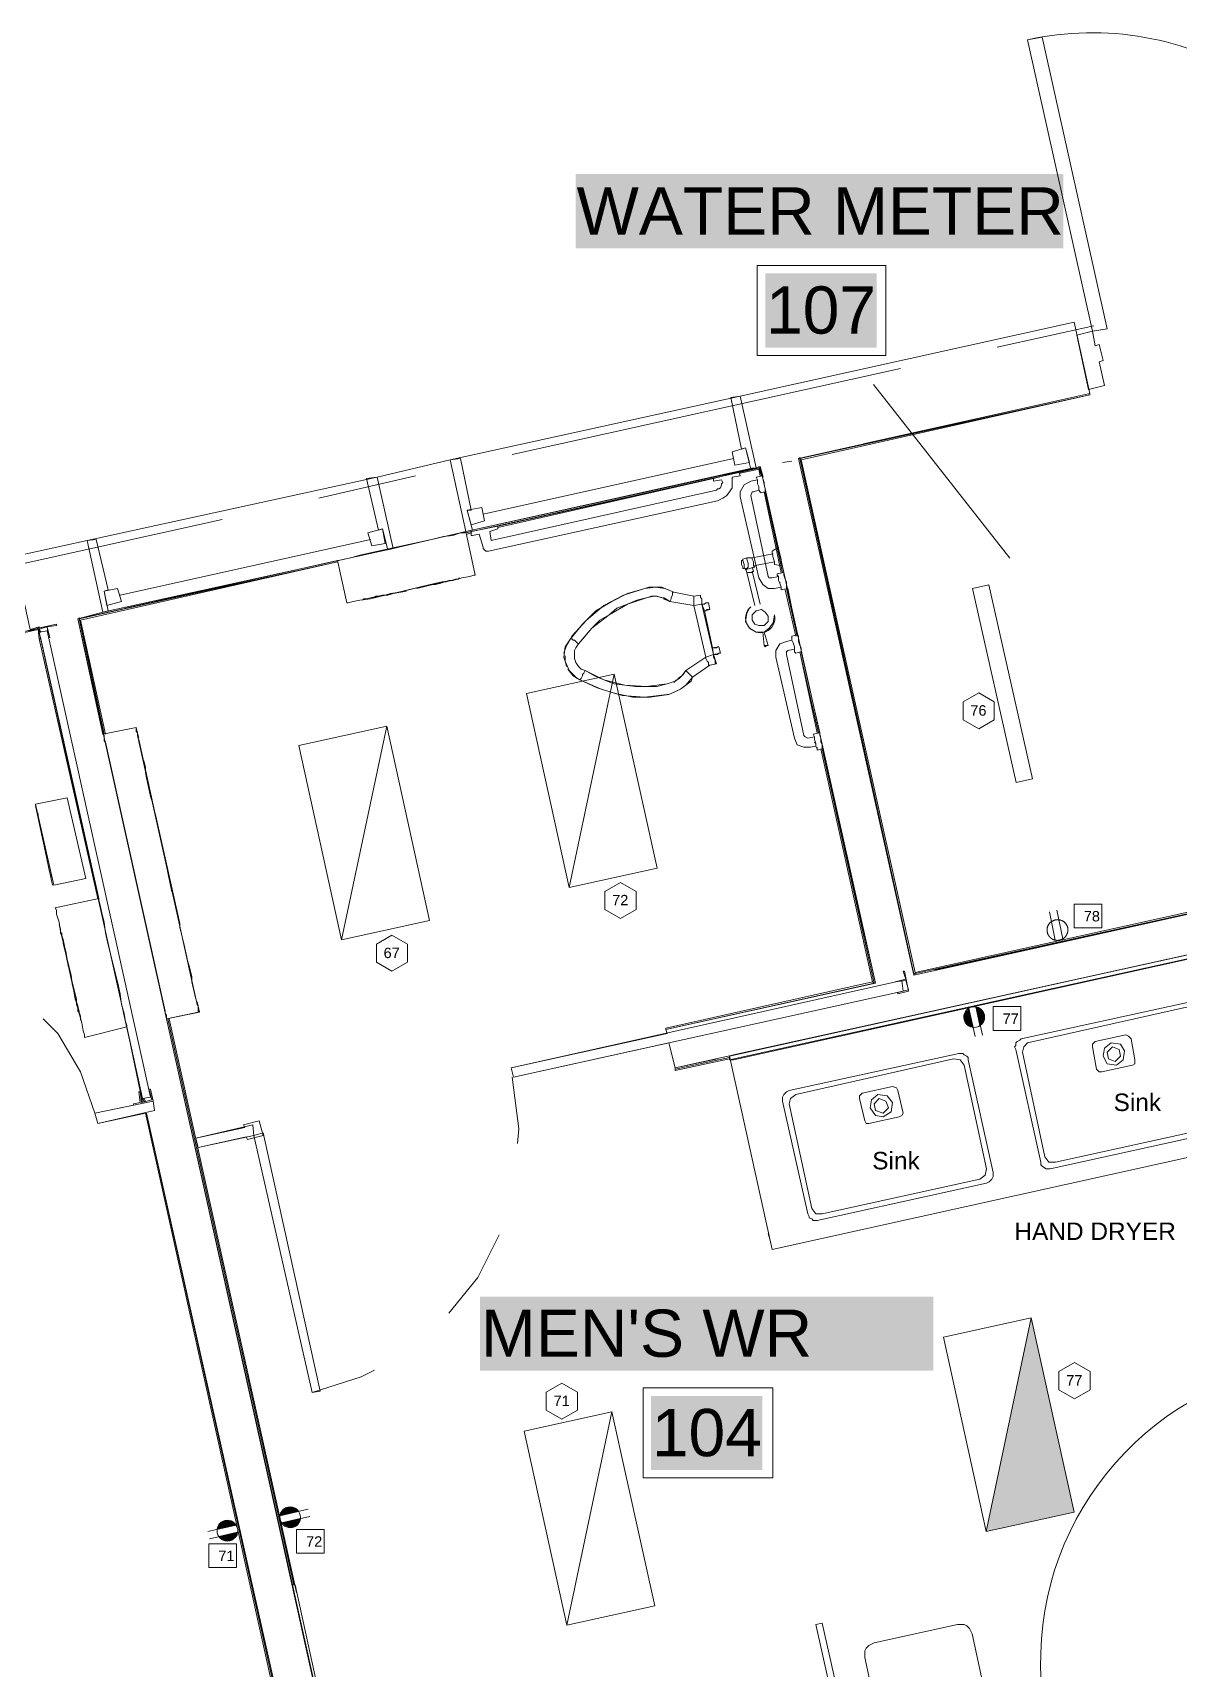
# Model space of a CAD drawing. Header units: inches. Extents: x 0.9 to 36.3, y 0.7 to 23.3.
# Drawn here: x 24.374 to 25.816, y 12.618 to 14.677 of the extents above; entities that cross this region are included whole.
import ezdxf

# ---------------------------------------------------------------- set-up
doc = ezdxf.new("R2010")
doc.units = ezdxf.units.IN
for name, color, linetype, lineweight, true_color in [('Blocks', 7, 'Continuous', 5, 0x9a9c7f), ('Boarder for name', 7, 'Continuous', 5, 0x777777), ('Doors', 7, 'Continuous', 5, 0xf2db9c), ('Lights', 7, 'Continuous', 5, 0xff0a0a), ('Numbering Lights', 1, 'Continuous', 0, 0xff0000), ('PDF_Geometry', 7, 'Continuous', 9, 0x777777)]:
    doc.layers.add(name, color=color, linetype=linetype, lineweight=lineweight, true_color=true_color)
doc.layers.add('Numbering receptecles', color=170, linetype='Continuous', lineweight=0)
doc.layers.add('Receptacles', color=170, linetype='Continuous', lineweight=0)
doc.layers.add('PDF_Solid Fills', color=7, linetype='Continuous', true_color=0xffffff)
doc.layers.add('PDF_Text', color=7, linetype='Continuous')
doc.styles.add('PDF Arial', font='arial.ttf')
doc.styles.get("Standard").update_dxf_attribs({"font": 'arial.ttf'})

msp = doc.modelspace()

# ---------------------------------------------------------------- hatches: boundary and pattern name
at = {"layer": 'Lights', "linetype": 'ByBlock', "ltscale": 0.001, "transparency": 33554559}
h = msp.add_hatch(color=256, dxfattribs=at)
h.paths.add_polyline_path([(25.6302, 13.0601), (25.5733, 12.7916), (25.6839, 12.8159)])
h.paths.add_polyline_path([(24.7766, 12.5439), (24.7933, 12.5439), (24.7933, 12.5636), (24.7766, 12.5636)], flags=9)
h.paths.add_polyline_path([(25.6709, 12.9718), (25.6977, 12.9718), (25.6977, 12.9912), (25.6709, 12.9912)], flags=9)
h.paths.add_polyline_path([(25.0259, 12.9459), (25.0528, 12.9459), (25.0528, 12.9656), (25.0259, 12.9656)], flags=9)
h.paths.add_polyline_path([(25.0996, 13.5758), (25.1265, 13.5758), (25.1265, 13.5955), (25.0996, 13.5955)], flags=9)
h.paths.add_polyline_path([(24.8121, 13.5091), (24.8391, 13.5091), (24.8391, 13.5291), (24.8121, 13.5291)], flags=9)
h.paths.add_polyline_path([(24.7146, 12.769), (24.7415, 12.769), (24.7415, 12.7887), (24.7146, 12.7887)], flags=9)
at = {"layer": 'Receptacles', "linetype": 'ByBlock', "transparency": 33554559}
for points in [[(25.5498, 13.4286), (25.556, 13.4258), (25.5567, 13.426), (25.5516, 13.4491), (25.5468, 13.4436), (25.5457, 13.4385), (25.5466, 13.4327)], [(25.5658, 13.4489), (25.5605, 13.4511), (25.5656, 13.4279), (25.5663, 13.4281), (25.5704, 13.4331), (25.5716, 13.4379), (25.5697, 13.4449)], [(24.609, 12.8011), (24.6062, 12.7949), (24.6064, 12.7942), (24.6295, 12.7993), (24.624, 12.8041), (24.6189, 12.8052), (24.6131, 12.8043)], [(24.6875, 12.8168), (24.6853, 12.8114), (24.7084, 12.8165), (24.7083, 12.8172), (24.7033, 12.8213), (24.6985, 12.8225), (24.6915, 12.8206)], [(24.7078, 12.8007), (24.7105, 12.8069), (24.7104, 12.8076), (24.6873, 12.8025), (24.6928, 12.7978), (24.6979, 12.7966), (24.7036, 12.7975)], [(24.6293, 12.7851), (24.6315, 12.7904), (24.6083, 12.7853), (24.6085, 12.7846), (24.6135, 12.7805), (24.6182, 12.7793), (24.6253, 12.7812)]]:
    msp.add_hatch(color=256, dxfattribs=at).paths.add_polyline_path(points)

# ---------------------------------------------------------------- linework, layer by layer
at = {"layer": 'Blocks', "linetype": 'ByBlock'}
for points in [[(25.8306, 13.4578), (25.6173, 13.4111), (25.6156, 13.4095), (25.6123, 13.4078), (25.6106, 13.4061), (25.6106, 13.4028), (25.609, 13.4011), (25.6106, 13.3978), (25.6423, 13.2561), (25.6423, 13.2528), (25.644, 13.2511), (25.6456, 13.2495), (25.649, 13.2478), (25.6506, 13.2478), (25.654, 13.2478), (25.8673, 13.2945)], [(25.7473, 13.3961), (25.7456, 13.3845), (25.7373, 13.3778), (25.7256, 13.3795), (25.7206, 13.3895)], [(25.4273, 13.3245), (25.434, 13.3145), (25.444, 13.3128), (25.454, 13.3195), (25.4556, 13.3311)], [(25.4456, 12.5178), (25.4206, 12.6328), (25.4206, 12.6362), (25.4206, 12.6412), (25.4223, 12.6445), (25.4256, 12.6478), (25.429, 12.6495), (25.4323, 12.6512), (25.5373, 12.6745), (25.5406, 12.6745), (25.5456, 12.6745), (25.549, 12.6728), (25.5523, 12.6695), (25.554, 12.6662), (25.5556, 12.6628), (25.5806, 12.5478)]]:
    msp.add_lwpolyline(points, dxfattribs=at)
for points in [[(25.619, 13.3945), (25.6206, 13.4011), (25.6256, 13.4061), (25.8256, 13.4511), (25.8339, 13.4495), (25.8373, 13.4428), (25.8673, 13.3128), (25.8656, 13.3045), (25.8589, 13.2995), (25.6606, 13.2561), (25.6523, 13.2561), (25.6473, 13.2628)], [(25.7106, 13.4078), (25.7073, 13.4045), (25.7073, 13.4011), (25.7123, 13.3728), (25.7156, 13.3695), (25.719, 13.3695), (25.7573, 13.3778), (25.7606, 13.3795), (25.7606, 13.3845), (25.7556, 13.4111), (25.7523, 13.4145), (25.749, 13.4161)], [(25.7206, 13.3895), (25.7223, 13.3995), (25.7306, 13.4061), (25.7423, 13.4045), (25.7473, 13.3961), (25.7456, 13.3845), (25.7373, 13.3778), (25.7256, 13.3795)], [(25.574, 13.2295), (25.3606, 13.1828), (25.359, 13.1828), (25.3556, 13.1828), (25.354, 13.1845), (25.3506, 13.1861), (25.3506, 13.1878), (25.349, 13.1911), (25.3173, 13.3328), (25.3173, 13.3361), (25.3173, 13.3378), (25.319, 13.3411), (25.3206, 13.3428), (25.3223, 13.3445), (25.3256, 13.3461), (25.539, 13.3928), (25.5406, 13.3928), (25.544, 13.3928), (25.5456, 13.3911), (25.549, 13.3895), (25.5506, 13.3878), (25.5506, 13.3845), (25.5823, 13.2428), (25.5823, 13.2395), (25.5823, 13.2378), (25.5806, 13.2345), (25.579, 13.2328), (25.5773, 13.2311)], [(25.5456, 13.3778), (25.5406, 13.3845), (25.5323, 13.3861), (25.334, 13.3411), (25.3273, 13.3361), (25.3256, 13.3295), (25.354, 13.1978), (25.359, 13.1911), (25.3673, 13.1911), (25.5656, 13.2345), (25.5723, 13.2395), (25.574, 13.2478)], [(25.7323, 13.4011), (25.7256, 13.3945), (25.7273, 13.3861), (25.7356, 13.3828), (25.7423, 13.3895), (25.7406, 13.3978)], [(25.4556, 13.3511), (25.4606, 13.3495), (25.4623, 13.3461), (25.469, 13.3178), (25.4673, 13.3145), (25.464, 13.3128), (25.4256, 13.3045), (25.4223, 13.3045), (25.4206, 13.3078), (25.414, 13.3361), (25.414, 13.3395), (25.4173, 13.3428)], [(25.4556, 13.3311), (25.449, 13.3395), (25.4373, 13.3411), (25.429, 13.3345), (25.4273, 13.3245), (25.434, 13.3145), (25.444, 13.3128), (25.454, 13.3195)], [(25.439, 13.3361), (25.4473, 13.3328), (25.4506, 13.3245), (25.444, 13.3178), (25.434, 13.3211), (25.4323, 13.3295)]]:
    msp.add_lwpolyline(points, close=True, dxfattribs=at)
at = {"layer": 'Boarder for name', "linetype": 'ByBlock'}
for points in [[(25.2855, 14.384), (25.4472, 14.384), (25.4472, 14.2707), (25.2855, 14.2707)], [(25.1418, 12.972), (25.3052, 12.972), (25.3052, 12.8587), (25.1418, 12.8587)]]:
    msp.add_lwpolyline(points, close=True, dxfattribs=at)
msp.add_lwpolyline([(25.6033, 14.0157), (25.4317, 14.234)], dxfattribs=at)
at = {"layer": 'Doors', "linetype": 'ByBlock'}
for points in [[(25.6256, 14.6677), (25.644, 14.6711), (25.7256, 14.3044), (25.7073, 14.3011)], [(25.7023, 14.2278), (25.6873, 14.2961), (25.7073, 14.3011), (25.7106, 14.2828), (25.7156, 14.2844), (25.7206, 14.2644), (25.7156, 14.2628), (25.7223, 14.2328)], [(24.639, 13.3028), (24.6407, 13.2995)], [(24.659, 13.3078), (24.664, 13.2895)]]:
    msp.add_lwpolyline(points, close=True, dxfattribs=at)
for points in [[(25.6873, 14.2961), (25.7073, 14.3011), (25.7106, 14.2828), (25.7156, 14.2844), (25.7206, 14.2644), (25.7156, 14.2628), (25.7223, 14.2328), (25.7023, 14.2278)], [(24.4523, 13.3178), (24.434, 13.3695), (24.4057, 13.4178), (24.3873, 13.4361)], [(24.9773, 13.3628), (24.9856, 13.2978), (24.984, 13.2795)], [(24.639, 13.3028), (24.659, 13.3078), (24.639, 13.3028)], [(24.6423, 13.2878), (24.644, 13.2845), (24.6423, 13.2878)], [(24.644, 13.2845), (24.664, 13.2895), (24.644, 13.2845)], [(24.804, 12.9945), (24.7873, 12.9861), (24.7257, 12.9661), (24.7357, 12.9678), (24.664, 13.2928), (24.6523, 13.2895), (24.7257, 12.9661)], [(24.9607, 13.1645), (24.934, 13.1111), (24.8973, 13.0661)]]:
    msp.add_lwpolyline(points, dxfattribs=at)
for centre, radius, start, end in [((25.7071, 14.3017), 0.375, 11.9572, 102.5508), ((26.0191, 12.6284), 0.3772, 105.9277, 192.335)]:
    msp.add_arc(centre, radius, start, end, dxfattribs=at)
at = {"layer": 'Lights', "linetype": 'ByBlock'}
msp.add_lwpolyline([(25.5563, 13.9774), (25.5768, 13.982), (25.6316, 13.7381), (25.6111, 13.7335)], close=True, dxfattribs=at)
for points in [[(25.0488, 13.6015), (24.995, 13.8456), (25.1056, 13.87), (25.0488, 13.6015), (25.1594, 13.6258), (25.1056, 13.87)], [(24.7625, 13.5358), (24.7088, 13.7799), (24.8194, 13.8043), (24.7625, 13.5358), (24.8731, 13.5601), (24.8194, 13.8043)], [(25.5733, 12.7916), (25.5196, 13.0357), (25.6302, 13.0601), (25.5733, 12.7916), (25.6839, 12.8159), (25.6302, 13.0601)], [(25.0459, 12.6736), (24.9921, 12.9178), (25.1027, 12.9421), (25.0459, 12.6736), (25.1564, 12.698), (25.1027, 12.9421)]]:
    msp.add_lwpolyline(points, dxfattribs=at)
at = {"layer": 'Numbering Lights', "linetype": 'ByBlock', "ltscale": 0.001}
for points in [[(25.564, 13.8465), (25.5443, 13.8351), (25.5443, 13.8125), (25.564, 13.8011), (25.5836, 13.8125), (25.5836, 13.8351)], [(25.1134, 13.6079), (25.0938, 13.5965), (25.0938, 13.5738), (25.1134, 13.5625), (25.1331, 13.5738), (25.1331, 13.5965)], [(24.8259, 13.5415), (24.8063, 13.5301), (24.8063, 13.5074), (24.8259, 13.4961), (24.8456, 13.5074), (24.8456, 13.5301)], [(25.6846, 13.0038), (25.665, 12.9925), (25.665, 12.9698), (25.6846, 12.9584), (25.7043, 12.9698), (25.7043, 12.9925)], [(25.0397, 12.978), (25.02, 12.9667), (25.02, 12.944), (25.0397, 12.9326), (25.0593, 12.944), (25.0593, 12.9667)]]:
    msp.add_lwpolyline(points, close=True, dxfattribs=at)
at = {"layer": 'Numbering receptecles', "linetype": 'ByBlock', "ltscale": 0.001}
for points in [[(25.6841, 13.5806), (25.7191, 13.5806), (25.7191, 13.5507), (25.6841, 13.5507)], [(25.582, 13.4517), (25.617, 13.4517), (25.617, 13.4218), (25.582, 13.4218)], [(24.7058, 12.7941), (24.7408, 12.7941), (24.7408, 12.7642), (24.7058, 12.7642)], [(24.5954, 12.776), (24.6304, 12.776), (24.6304, 12.7461), (24.5954, 12.7461)]]:
    msp.add_lwpolyline(points, close=True, dxfattribs=at)
at = {"layer": 'PDF_Geometry', "linetype": 'ByBlock'}
for points in [[(25.174, 13.4061), (25.1823, 13.3745), (25.469, 13.4378), (25.8606, 13.5244), (26.0589, 12.6378), (26.0173, 12.6295), (26.0289, 12.5812), (26.0689, 12.5895), (26.1789, 12.0962), (26.2273, 12.1062), (26.1173, 12.6012), (26.5139, 12.6895), (26.7322, 11.7045), (26.7856, 11.7162), (26.5606, 12.7245), (26.4023, 13.4345), (26.7639, 13.5145), (26.7489, 13.5844), (26.3873, 13.5028), (26.2039, 14.3344)], [(26.3823, 13.2545), (26.4989, 12.7361), (26.1056, 12.6495), (25.8989, 13.5844), (25.8506, 13.5728), (25.4823, 13.4911), (25.3373, 14.1411), (25.704, 14.2228), (25.684, 14.3128), (25.264, 14.2194), (25.284, 14.1294), (25.289, 14.1311), (25.434, 13.4811), (25.1706, 13.4228), (25.1723, 13.4178)], [(25.5873, 14.2811), (25.709, 14.3078)], [(24.9773, 14.1461), (25.4656, 14.2544)], [(25.2806, 14.1294), (24.919, 14.0494), (25.284, 14.1294), (25.264, 14.2194), (24.899, 14.1394), (24.919, 14.0494), (24.9307, 13.9944)], [(25.284, 14.1294), (25.2773, 14.1278), (25.2706, 14.1544), (25.2656, 14.1528), (25.2523, 14.2178), (25.264, 14.2194)], [(25.419, 14.1594), (25.704, 14.2228), (25.704, 14.2211), (25.3373, 14.1411), (25.4823, 13.4911)], [(25.8973, 13.5861), (25.484, 13.4945), (25.484, 13.4928), (25.4823, 13.4928), (25.339, 14.1411), (25.704, 14.2211), (25.3406, 14.1394), (25.484, 13.4945), (25.484, 13.4928), (25.4823, 13.4928), (25.339, 14.1428)], [(25.704, 14.2211), (25.704, 14.2211)], [(24.919, 14.0494), (24.9273, 14.0511), (24.9207, 14.0761), (24.9257, 14.0761), (24.9123, 14.1411), (24.899, 14.1394)], [(24.9257, 14.0494), (24.919, 14.0478), (25.289, 14.1294), (25.2906, 14.1194), (25.2873, 14.1311)], [(24.9407, 14.0711), (25.2556, 14.1411)], [(25.289, 14.1294), (25.2623, 14.1244)], [(25.264, 14.1228), (25.2873, 14.1278), (25.289, 14.1194)], [(25.289, 14.1311), (25.2923, 14.1194), (25.284, 14.1178)], [(25.3173, 14.1361), (25.329, 14.1378)], [(24.734, 14.0911), (24.8557, 14.1194)], [(24.8273, 14.0278), (24.8207, 14.0261), (24.814, 14.0528), (24.809, 14.0511), (24.794, 14.1161), (24.8073, 14.1178)], [(24.959, 14.0561), (25.2306, 14.1161), (24.959, 14.0544)], [(25.3156, 13.9794), (25.3073, 13.9778), (25.299, 13.9778), (25.2923, 13.9828), (25.2873, 13.9911), (25.264, 14.0928), (25.264, 14.0994), (25.269, 14.1078), (25.2773, 14.1128), (25.2856, 14.1144), (25.284, 14.1178), (25.2856, 14.1144), (25.2856, 14.1094), (25.2873, 14.1061), (25.2873, 14.1011), (25.289, 14.0994), (25.289, 14.0978), (25.2956, 14.0994), (25.319, 13.9978), (25.3106, 13.9961)], [(25.2923, 14.1194), (25.2923, 14.1161), (25.294, 14.1111), (25.294, 14.1078), (25.2956, 14.1028), (25.2956, 14.1011), (25.2956, 14.0994)], [(25.3123, 13.9928), (25.304, 13.9911), (25.3006, 13.9911), (25.299, 13.9928), (25.2773, 14.0944), (25.279, 14.0994), (25.2806, 14.0994), (25.2873, 14.1011), (25.289, 14.0994), (25.289, 14.0978)], [(25.294, 14.0994), (25.3156, 13.9978)], [(24.124, 13.9561), (24.6123, 14.0644)], [(24.7573, 14.0128), (24.759, 14.0128), (24.7657, 14.0144), (24.774, 14.0161), (24.7857, 14.0194), (24.8007, 14.0228), (24.8157, 14.0261), (24.8623, 14.0361), (24.8757, 14.0394), (24.8907, 14.0428), (24.9023, 14.0444), (24.9123, 14.0478), (24.9173, 14.0478), (24.919, 14.0494)], [(24.9257, 14.0478), (24.9207, 14.0461)], [(24.5173, 13.3178), (24.7507, 12.2762), (24.7973, 12.2862), (25.3906, 12.4178), (25.399, 12.3778), (25.4473, 12.3878), (25.434, 12.4495), (25.6623, 12.4995), (25.6523, 12.5478), (25.4223, 12.4978), (25.374, 12.4862), (24.7823, 12.3545), (24.4307, 13.9394), (24.4623, 13.9478), (24.4423, 14.0378), (24.3507, 14.0178), (24.3707, 13.9261), (24.3823, 13.9294), (24.3823, 13.9278)], [(24.4623, 13.9478), (24.469, 13.9494), (24.464, 13.9744), (24.469, 13.9761), (24.454, 14.0394), (24.4423, 14.0378)], [(24.484, 13.9694), (24.799, 14.0394)], [(25.3056, 14.0211), (25.279, 14.0161), (25.2723, 14.0161), (25.2673, 14.0144), (25.2673, 14.0128), (25.2656, 14.0128)], [(25.2806, 14.0061), (25.3073, 14.0111), (25.3073, 14.0078), (25.3073, 14.0111), (25.3056, 14.0161), (25.304, 14.0228), (25.304, 14.0244), (25.3123, 14.0294)], [(25.304, 14.0244), (25.304, 14.0228)], [(24.5823, 13.4445), (24.5423, 13.4361), (24.5423, 13.4378), (24.5423, 13.4395), (24.5423, 13.4411), (24.5407, 13.4428), (24.5407, 13.4461), (24.4657, 13.7844), (24.464, 13.7861), (24.464, 13.7894), (24.464, 13.7911), (24.464, 13.7928), (24.4623, 13.7944), (24.4307, 13.9394), (24.7573, 14.0111), (24.4323, 13.9394), (24.464, 13.7944), (24.4323, 13.9411)], [(24.7573, 14.0111), (24.434, 13.9378), (24.4657, 13.7944)], [(24.769, 13.9594), (24.7573, 14.0128), (24.4907, 13.9528)], [(25.2673, 14.0144), (25.2673, 14.0128), (25.269, 14.0078), (25.269, 14.0044), (25.2706, 14.0011), (25.2756, 14.0028), (25.2823, 14.0044), (25.2806, 14.0061), (25.2806, 14.0111), (25.279, 14.0144), (25.279, 14.0161)], [(25.2673, 14.0028), (25.269, 14.0028)], [(25.2706, 14.0028), (25.2723, 13.9978), (25.2823, 13.9561)], [(25.274, 14.0044), (25.274, 14.0094), (25.2723, 14.0144), (25.2723, 14.0161)], [(25.2723, 13.9978), (25.274, 13.9978), (25.279, 13.9978), (25.2806, 13.9994), (25.279, 14.0044)], [(25.289, 13.9578), (25.279, 13.9994)], [(25.3073, 14.0078), (25.3173, 14.0061)], [(25.2156, 13.9611), (25.2156, 13.9578), (25.2156, 13.9611), (25.2156, 13.9644), (25.214, 13.9661), (25.214, 13.9678), (25.214, 13.9694), (25.2056, 13.9678), (25.1806, 13.9728), (25.1656, 13.9794), (25.149, 13.9794), (25.144, 13.9778), (25.1173, 13.9694), (25.0923, 13.9561), (25.0706, 13.9378), (25.0523, 13.9178), (25.0506, 13.9144), (25.044, 13.9044), (25.0423, 13.8911), (25.044, 13.8861), (25.049, 13.8744), (25.059, 13.8644), (25.0623, 13.8628), (25.089, 13.8511), (25.1156, 13.8428), (25.144, 13.8411), (25.1723, 13.8444), (25.174, 13.8444), (25.189, 13.8511), (25.2023, 13.8611), (25.204, 13.8661), (25.2256, 13.8811), (25.234, 13.8828), (25.2323, 13.8828), (25.2323, 13.8844), (25.2323, 13.8861), (25.2323, 13.8878), (25.2306, 13.8911), (25.2306, 13.8944), (25.239, 13.8961), (25.2373, 13.8961), (25.2356, 13.8944), (25.234, 13.8944), (25.2323, 13.8944), (25.2306, 13.8944), (25.229, 13.9028), (25.219, 13.9494), (25.2156, 13.9578), (25.2056, 13.9561), (25.2206, 13.8911), (25.2306, 13.8944), (25.2156, 13.9578), (25.219, 13.9578), (25.2206, 13.9594), (25.2223, 13.9594), (25.224, 13.9594), (25.2256, 13.9511), (25.224, 13.9594)], [(25.1806, 13.9728), (25.169, 13.9778), (25.1573, 13.9794), (25.144, 13.9778), (25.1223, 13.9711), (25.1023, 13.9611), (25.0823, 13.9494), (25.0656, 13.9328), (25.0506, 13.9144), (25.0523, 13.9144), (25.054, 13.9128), (25.0556, 13.9128), (25.0573, 13.9111), (25.059, 13.9094), (25.0606, 13.9078)], [(25.3106, 13.9944), (25.3106, 13.9961), (25.3106, 13.9944), (25.3123, 13.9928), (25.3123, 13.9878), (25.314, 13.9844), (25.3156, 13.9794), (25.3156, 13.9761), (25.324, 13.9778), (25.3356, 13.9194), (25.329, 13.9178)], [(25.314, 13.9844), (25.314, 13.9861)], [(25.319, 13.9978), (25.319, 13.9961), (25.319, 13.9944), (25.3206, 13.9894), (25.3223, 13.9861), (25.3223, 13.9811), (25.3223, 13.9778), (25.324, 13.9778)], [(25.2056, 13.9678), (25.1806, 13.9728), (25.179, 13.9728), (25.179, 13.9711), (25.179, 13.9694), (25.1773, 13.9661), (25.1773, 13.9644), (25.1756, 13.9611), (25.1706, 13.9644), (25.164, 13.9661), (25.159, 13.9678), (25.1523, 13.9678), (25.1473, 13.9661), (25.134, 13.9628), (25.1223, 13.9578), (25.109, 13.9528), (25.099, 13.9444), (25.0873, 13.9378), (25.0773, 13.9278), (25.069, 13.9178), (25.0606, 13.9078), (25.0573, 13.9028), (25.0556, 13.8994), (25.0556, 13.8944), (25.0556, 13.8894), (25.0573, 13.8844), (25.0606, 13.8794), (25.064, 13.8761), (25.069, 13.8744), (25.0923, 13.8628), (25.119, 13.8561), (25.144, 13.8544), (25.119, 13.8561), (25.0923, 13.8628), (25.069, 13.8744), (25.0806, 13.8678), (25.0923, 13.8628), (25.1056, 13.8578), (25.119, 13.8561), (25.1323, 13.8544), (25.1456, 13.8544), (25.159, 13.8544), (25.1723, 13.8578), (25.1456, 13.8544), (25.1723, 13.8578), (25.1773, 13.8594), (25.1723, 13.8578), (25.1456, 13.8544), (25.119, 13.8561), (25.0923, 13.8628), (25.069, 13.8744), (25.064, 13.8761), (25.0606, 13.8794), (25.0573, 13.8844), (25.0556, 13.8894), (25.0556, 13.8944), (25.0556, 13.8994), (25.0573, 13.9028), (25.0606, 13.9078), (25.0773, 13.9278), (25.099, 13.9444), (25.1223, 13.9578), (25.1473, 13.9661), (25.1556, 13.9678), (25.1473, 13.9661), (25.1223, 13.9578), (25.099, 13.9444), (25.0773, 13.9278), (25.0606, 13.9078), (25.0773, 13.9278), (25.099, 13.9444), (25.1223, 13.9578), (25.1473, 13.9661), (25.1556, 13.9678)], [(25.1573, 13.9678), (25.1656, 13.9661)], [(25.204, 13.8661), (25.2256, 13.8811), (25.224, 13.8811), (25.224, 13.8844), (25.2223, 13.8861), (25.2206, 13.8894), (25.2206, 13.8911), (25.1956, 13.8744), (25.1906, 13.8678), (25.1856, 13.8644), (25.1906, 13.8678), (25.1956, 13.8744), (25.2206, 13.8911), (25.2056, 13.9561), (25.1756, 13.9611), (25.1673, 13.9661)], [(25.1756, 13.9611), (25.1673, 13.9644), (25.1756, 13.9611), (25.2056, 13.9561)], [(25.214, 13.9694), (25.2056, 13.9678), (25.2056, 13.9661), (25.2056, 13.9644), (25.2056, 13.9628), (25.2056, 13.9594), (25.2056, 13.9561), (25.2156, 13.9578)], [(25.3156, 13.9778), (25.3156, 13.9761)], [(25.3206, 13.9761), (25.334, 13.9178)], [(25.2756, 13.9528), (25.2723, 13.9461), (25.2706, 13.9361), (25.2756, 13.9278), (25.284, 13.9228), (25.2923, 13.9228), (25.294, 13.9061), (25.2956, 13.9044)], [(24.3823, 13.9294), (24.3823, 13.9278), (24.004, 13.8444)], [(24.3923, 13.9294), (24.3807, 13.9261), (24.369, 13.9244), (24.3807, 13.9261), (24.3823, 13.9261), (24.3807, 13.9261), (24.0074, 13.8428)], [(24.4023, 13.5761), (24.4573, 13.5878), (24.384, 13.9144), (24.3823, 13.9144), (24.3807, 13.9261), (24.369, 13.9244), (24.3807, 13.9261), (24.3807, 13.9278), (24.369, 13.9244), (24.3807, 13.9278), (24.3907, 13.9294)], [(24.3807, 13.9278), (24.369, 13.9244), (24.3807, 13.9278)], [(24.3807, 13.9294), (24.3807, 13.9278), (24.3823, 13.9278), (24.3807, 13.9278), (24.404, 13.9328), (24.404, 13.9311), (24.3923, 13.9294), (24.3957, 13.9161), (24.394, 13.9161)], [(24.3823, 13.9228), (24.3823, 13.9261), (24.3823, 13.9228), (24.5123, 13.3361), (24.5223, 13.3378), (24.3923, 13.9244), (24.3823, 13.9228), (24.384, 13.9228), (24.3823, 13.9261)], [(24.3823, 13.9261), (24.384, 13.9228)], [(25.2923, 13.9228), (25.2923, 13.9228)], [(25.2923, 13.9228), (25.294, 13.9228), (25.2923, 13.9228)], [(25.294, 13.9228), (25.294, 13.9228)], [(25.294, 13.9228), (25.294, 13.9228)], [(25.359, 13.7794), (25.3523, 13.7778), (25.344, 13.7778), (25.3356, 13.7811), (25.3323, 13.7894), (25.309, 13.8911), (25.309, 13.8994), (25.314, 13.9078), (25.3223, 13.9111), (25.329, 13.9128), (25.329, 13.9161), (25.329, 13.9178), (25.329, 13.9161), (25.329, 13.9128), (25.3306, 13.9094), (25.3323, 13.9044), (25.3323, 13.9011), (25.3323, 13.8978), (25.334, 13.8961), (25.3406, 13.8978), (25.364, 13.7961), (25.3556, 13.7944), (25.3573, 13.7911), (25.3573, 13.7878), (25.359, 13.7828), (25.359, 13.7794), (25.3606, 13.7761), (25.3606, 13.7744), (25.3606, 13.7761), (25.3606, 13.7778)], [(25.3356, 13.9194), (25.3373, 13.9178), (25.3373, 13.9144), (25.3373, 13.9111), (25.339, 13.9061), (25.3406, 13.9028), (25.3406, 13.8994), (25.3406, 13.8978)], [(24.3823, 13.9144), (24.4557, 13.5878)], [(25.0506, 13.9144), (25.0456, 13.9061), (25.0423, 13.8961)], [(25.299, 13.9061), (25.299, 13.9061)], [(25.3573, 13.7911), (25.349, 13.7894), (25.3456, 13.7911), (25.344, 13.7928), (25.3223, 13.8944), (25.3223, 13.8978), (25.324, 13.8994), (25.3323, 13.9011), (25.3323, 13.8978), (25.334, 13.8961)], [(25.339, 13.8978), (25.3606, 13.7961)], [(25.044, 13.8928), (25.044, 13.8861), (25.0456, 13.8794)], [(25.0473, 13.8761), (25.054, 13.8678), (25.0623, 13.8628), (25.064, 13.8644), (25.0656, 13.8678), (25.0656, 13.8694), (25.0673, 13.8711), (25.069, 13.8744)], [(25.2206, 13.8911), (25.2306, 13.8944), (25.234, 13.8828), (25.2256, 13.8811)], [(25.1856, 13.8494), (25.174, 13.8444), (25.1506, 13.8411), (25.129, 13.8411), (25.1056, 13.8461), (25.084, 13.8528), (25.0623, 13.8628)], [(25.1723, 13.8578), (25.1773, 13.8594), (25.1823, 13.8611), (25.1873, 13.8644), (25.1923, 13.8694), (25.1956, 13.8744), (25.1973, 13.8728), (25.199, 13.8711), (25.2006, 13.8694), (25.2023, 13.8678), (25.204, 13.8661), (25.1956, 13.8561)], [(24.5073, 13.7894), (24.504, 13.8028), (24.504, 13.8011), (24.504, 13.7994), (24.504, 13.7978), (24.5057, 13.7961), (24.5057, 13.7928), (24.5807, 13.4545), (24.5823, 13.4528), (24.5823, 13.4495), (24.5823, 13.4478), (24.5823, 13.4461), (24.584, 13.4445), (24.5807, 13.4578)], [(25.364, 13.7961), (25.364, 13.7928), (25.3656, 13.7894), (25.3656, 13.7844), (25.3673, 13.7811), (25.3673, 13.7778), (25.3673, 13.7761)], [(24.579, 13.4611), (24.5073, 13.7878)], [(25.419, 13.4778), (25.1706, 13.4228), (25.1706, 13.4245), (25.4306, 13.4828), (25.4323, 13.4811), (25.4306, 13.4828), (25.3656, 13.7761)], [(25.359, 13.7828), (25.3573, 13.7844)], [(25.3606, 13.7744), (25.3673, 13.7761), (25.434, 13.4811)], [(24.399, 13.6044), (24.3773, 13.7044), (24.399, 13.6044)], [(24.3957, 13.6194), (24.3807, 13.6894), (24.3957, 13.6194)], [(24.549, 13.5961), (24.5373, 13.6528), (24.549, 13.5961)], [(24.439, 13.4128), (24.4923, 13.4261), (24.4923, 13.4278), (24.4907, 13.4328), (24.489, 13.4428), (24.4857, 13.4545), (24.484, 13.4678), (24.4807, 13.4828), (24.469, 13.5294), (24.4657, 13.5444), (24.464, 13.5578), (24.4607, 13.5711), (24.459, 13.5794), (24.4573, 13.5861), (24.4573, 13.5878)], [(25.4823, 13.4928), (25.8989, 13.5844), (25.4823, 13.4928)], [(25.8989, 13.5844), (25.509, 13.4978)], [(25.8839, 13.4211), (25.8606, 13.5244), (25.8606, 13.5194), (25.8606, 13.5244), (25.8606, 13.5194), (25.8606, 13.5244), (25.8823, 13.4211), (25.8606, 13.5244), (25.2506, 13.3895), (25.304, 13.1461), (25.2506, 13.3895), (25.2556, 13.3911), (25.8539, 13.5228), (25.469, 13.4378)], [(25.174, 13.4061), (24.979, 13.3628), (25.469, 13.4711), (25.4673, 13.4845), (24.9757, 13.3745), (24.979, 13.3628), (24.9757, 13.3745), (25.1723, 13.4178)], [(25.1706, 13.4228), (25.4323, 13.4811), (25.1706, 13.4228)], [(24.584, 13.4445), (24.5423, 13.4361), (24.7007, 12.7245), (24.7823, 12.3578), (24.7823, 12.3562), (25.4173, 12.4962), (25.4173, 12.4995), (25.4173, 12.4978)], [(24.5157, 13.3328), (24.514, 13.3361), (24.5123, 13.3361), (24.4923, 13.4261), (24.5123, 13.3311)], [(24.5457, 13.4361), (24.7057, 12.7145)], [(25.1706, 13.4228), (25.1706, 13.4228)], [(25.2506, 13.3861), (25.1823, 13.3711), (25.1823, 13.3728), (25.2506, 13.3878), (25.1823, 13.3728), (25.1823, 13.3745), (25.2356, 13.3861)], [(25.2506, 13.3895), (25.2506, 13.3845), (25.2506, 13.3895)], [(25.2556, 13.3845), (25.2506, 13.3845), (25.2556, 13.3845)], [(25.389, 12.4162), (24.749, 12.2745), (24.749, 12.2728), (24.7473, 12.2728), (24.5157, 13.3178), (24.4557, 13.3045), (24.5273, 13.3211), (24.5257, 13.3328), (24.4523, 13.3178), (24.4557, 13.3045), (24.4523, 13.3178), (24.5007, 13.3278), (24.5007, 13.3295), (24.509, 13.3311), (24.5073, 13.3445), (24.509, 13.3445), (24.5107, 13.3311), (24.524, 13.3345)], [(24.5207, 13.3461), (24.524, 13.3345), (24.5107, 13.3311), (24.509, 13.3445), (24.5073, 13.3445), (24.509, 13.3311), (24.5007, 13.3295), (24.5007, 13.3278), (24.5257, 13.3328), (24.5223, 13.3478), (24.5207, 13.3478), (24.5223, 13.3478), (24.5257, 13.3328)], [(24.514, 13.3361), (24.5157, 13.3328)], [(25.3906, 12.4178), (24.7507, 12.2762), (24.5173, 13.3178), (24.749, 12.2745), (24.5173, 13.3178)], [(24.6423, 13.2878), (24.5823, 13.2745), (24.6523, 13.2895), (24.6507, 13.3028), (24.579, 13.2861), (24.5823, 13.2745), (24.579, 13.2861), (24.6407, 13.2995)], [(25.299, 13.1661), (25.3023, 13.1561), (25.299, 13.1661)], [(24.704, 12.7245), (24.784, 12.3595), (24.704, 12.7245), (24.7007, 12.7245)]]:
    msp.add_lwpolyline(points, dxfattribs=at)
for points in [[(25.2573, 14.1328), (25.254, 14.1494), (25.2706, 14.1544), (25.2756, 14.1361)], [(24.8073, 14.1178), (24.899, 14.1394), (24.919, 14.0494), (24.8273, 14.0278)], [(24.959, 14.0561), (24.959, 14.0528), (24.949, 14.0494), (24.9507, 14.0378), (25.234, 14.1011), (25.2356, 14.1028), (25.2373, 14.1028), (25.239, 14.1044), (25.2406, 14.1078), (25.2406, 14.1094), (25.2423, 14.1111), (25.2406, 14.1144), (25.2306, 14.1128), (25.2306, 14.1161), (25.2623, 14.1244), (25.264, 14.1194), (25.254, 14.1178), (25.254, 14.1161), (25.254, 14.1111), (25.254, 14.1044), (25.2506, 14.0994), (25.2473, 14.0944), (25.2423, 14.0911), (25.2356, 14.0878), (24.9473, 14.0244), (24.9457, 14.0244), (24.944, 14.0244), (24.9423, 14.0261), (24.9407, 14.0278), (24.9407, 14.0294), (24.9357, 14.0461), (24.9273, 14.0444), (24.9257, 14.0444), (24.9257, 14.0494)], [(24.8073, 14.1178), (24.8273, 14.0278), (24.4623, 13.9478), (24.4423, 14.0378)], [(25.3173, 13.9978), (25.2956, 14.0994)], [(24.9423, 14.0628), (24.939, 14.0794), (24.9207, 14.0761), (24.9257, 14.0578)], [(24.8007, 14.0311), (24.7957, 14.0478), (24.814, 14.0528), (24.8173, 14.0344)], [(25.3123, 14.0294), (25.3123, 14.0278), (25.314, 14.0211), (25.3156, 14.0144), (25.3156, 14.0094), (25.3173, 14.0061), (25.3156, 14.0094), (25.3156, 14.0144), (25.314, 14.0211), (25.3123, 14.0278)], [(25.2656, 14.0128), (25.2656, 14.0111), (25.2656, 14.0078), (25.2673, 14.0044), (25.2673, 14.0028), (25.2673, 14.0044), (25.2656, 14.0078), (25.2656, 14.0111)], [(25.274, 14.0044), (25.2723, 14.0028), (25.2706, 14.0028), (25.2723, 14.0028)], [(24.874, 13.9828), (24.8273, 13.9711), (24.8123, 13.9678), (24.799, 13.9644), (24.7857, 13.9628), (24.7773, 13.9611), (24.7707, 13.9594), (24.769, 13.9594), (24.7707, 13.9594), (24.7773, 13.9611), (24.7857, 13.9628), (24.799, 13.9644), (24.8123, 13.9678), (24.8273, 13.9711), (24.874, 13.9828), (24.889, 13.9861), (24.9023, 13.9878), (24.914, 13.9911), (24.924, 13.9928), (24.929, 13.9944), (24.9307, 13.9944), (24.929, 13.9944), (24.924, 13.9928), (24.914, 13.9911), (24.9023, 13.9878), (24.889, 13.9861), (24.874, 13.9828), (24.884, 13.9844), (24.8923, 13.9861), (24.9007, 13.9878), (24.9057, 13.9894), (24.909, 13.9894), (24.9107, 13.9911), (24.909, 13.9894), (24.9057, 13.9894), (24.9007, 13.9878), (24.8923, 13.9861), (24.884, 13.9844), (24.874, 13.9828), (24.8273, 13.9711), (24.8173, 13.9694), (24.809, 13.9678), (24.8007, 13.9661), (24.794, 13.9644), (24.7907, 13.9644), (24.789, 13.9628), (24.7907, 13.9644), (24.794, 13.9644), (24.8007, 13.9661), (24.809, 13.9678), (24.8173, 13.9694), (24.8273, 13.9711)], [(24.854, 13.9778), (24.834, 13.9728), (24.8473, 13.9761), (24.8673, 13.9811)], [(24.8573, 13.9778), (24.874, 13.9828), (24.8807, 13.9828), (24.8873, 13.9844), (24.8923, 13.9861), (24.8973, 13.9878), (24.899, 13.9878), (24.9007, 13.9878), (24.899, 13.9878), (24.894, 13.9861), (24.889, 13.9861), (24.884, 13.9844), (24.8773, 13.9828)], [(24.4857, 13.9611), (24.4807, 13.9778), (24.464, 13.9744), (24.4673, 13.9561)], [(24.844, 13.9744), (24.8273, 13.9711), (24.8207, 13.9694), (24.814, 13.9694), (24.809, 13.9678), (24.804, 13.9661), (24.8007, 13.9661), (24.8023, 13.9661), (24.8057, 13.9678), (24.8107, 13.9678), (24.8173, 13.9694), (24.824, 13.9711)], [(25.1656, 13.9661), (25.1573, 13.9678)], [(25.3356, 13.9178), (25.3223, 13.9778)], [(25.219, 13.9494), (25.2256, 13.9511), (25.224, 13.9511), (25.2223, 13.9511), (25.2206, 13.9494)], [(25.299, 13.9428), (25.2956, 13.9478), (25.2906, 13.9511), (25.284, 13.9494), (25.279, 13.9444), (25.279, 13.9378), (25.2823, 13.9328), (25.2873, 13.9311), (25.294, 13.9311), (25.299, 13.9361)], [(24.3807, 13.9261), (24.3923, 13.9294), (24.394, 13.9161), (24.3957, 13.9161), (24.3923, 13.9294), (24.404, 13.9311), (24.404, 13.9328), (24.3807, 13.9278), (24.3823, 13.9144), (24.384, 13.9144)], [(24.3807, 13.9261), (24.3823, 13.9144), (24.384, 13.9144), (24.3823, 13.9144)], [(25.229, 13.9028), (25.2306, 13.9028), (25.2323, 13.9028), (25.234, 13.9028), (25.2356, 13.9044), (25.2373, 13.9044)], [(25.2373, 13.9044), (25.239, 13.8961)], [(25.2973, 13.9061), (25.299, 13.9061), (25.2973, 13.9061), (25.2956, 13.9044), (25.2973, 13.9061), (25.299, 13.9061), (25.2973, 13.9061), (25.294, 13.9061)], [(25.3623, 13.7961), (25.339, 13.8978)], [(25.1806, 13.8594), (25.184, 13.8628)], [(24.504, 13.8028), (24.4623, 13.7944)], [(24.5073, 13.7878), (24.579, 13.4611), (24.574, 13.4828), (24.574, 13.4895), (24.5723, 13.4961), (24.5707, 13.5028), (24.569, 13.5078), (24.564, 13.5311), (24.5623, 13.5378), (24.5607, 13.5444), (24.559, 13.5511), (24.559, 13.5561), (24.529, 13.6911), (24.5273, 13.6978), (24.5257, 13.7044), (24.524, 13.7111), (24.5223, 13.7161), (24.5173, 13.7394), (24.5157, 13.7461), (24.5157, 13.7528), (24.514, 13.7594), (24.5123, 13.7644)], [(25.4323, 13.4811), (25.3673, 13.7761)], [(24.4407, 13.6128), (24.4173, 13.7144), (24.3773, 13.7061), (24.4007, 13.6044), (24.4407, 13.6128), (24.4007, 13.6044), (24.3773, 13.7061), (24.4173, 13.7144)], [(24.3807, 13.6894), (24.3807, 13.6928), (24.3807, 13.6944), (24.3807, 13.6928)], [(24.3973, 13.6144), (24.3973, 13.6161), (24.3957, 13.6194), (24.3973, 13.6161)], [(24.4257, 13.4711), (24.4157, 13.5178), (24.4123, 13.5328), (24.409, 13.5461), (24.4073, 13.5578), (24.404, 13.5678), (24.404, 13.5728), (24.4023, 13.5761), (24.404, 13.5728), (24.404, 13.5678), (24.4073, 13.5578), (24.409, 13.5461), (24.4123, 13.5328), (24.4157, 13.5178), (24.4257, 13.4711), (24.429, 13.4561), (24.4323, 13.4428), (24.4357, 13.4311), (24.4373, 13.4211), (24.439, 13.4161), (24.439, 13.4128), (24.439, 13.4161), (24.4373, 13.4211), (24.4357, 13.4311), (24.4323, 13.4428), (24.429, 13.4561), (24.4257, 13.4711), (24.4273, 13.4611), (24.4307, 13.4528), (24.4323, 13.4445), (24.434, 13.4395), (24.434, 13.4345), (24.434, 13.4395), (24.4323, 13.4445), (24.4307, 13.4528), (24.4273, 13.4611), (24.4257, 13.4711), (24.4157, 13.5178), (24.414, 13.5278), (24.4123, 13.5361), (24.409, 13.5444), (24.409, 13.5494), (24.4073, 13.5544), (24.409, 13.5494), (24.409, 13.5444), (24.4123, 13.5361), (24.414, 13.5278), (24.4157, 13.5178)], [(24.419, 13.5011), (24.4157, 13.5178), (24.414, 13.5244), (24.4123, 13.5311), (24.4123, 13.5361), (24.4107, 13.5411), (24.4107, 13.5444), (24.409, 13.5444), (24.4107, 13.5428), (24.4107, 13.5394), (24.4123, 13.5344), (24.414, 13.5278), (24.4157, 13.5211)], [(24.4223, 13.4911), (24.4173, 13.5111), (24.4207, 13.4978), (24.424, 13.4778)], [(25.2556, 13.3911), (25.2506, 13.3895), (25.8606, 13.5244), (25.8539, 13.5228)], [(25.2556, 13.3845), (25.2506, 13.3845), (25.8606, 13.5194), (25.8556, 13.5178), (25.2556, 13.3845), (25.8556, 13.5178), (25.8606, 13.5194), (25.2506, 13.3845)], [(25.469, 13.4378), (25.8539, 13.5228), (25.8606, 13.5244)], [(24.4223, 13.4878), (24.4257, 13.4711), (24.4273, 13.4645), (24.429, 13.4578), (24.4307, 13.4528), (24.4307, 13.4478), (24.4323, 13.4461), (24.4323, 13.4445), (24.4307, 13.4461), (24.4307, 13.4495), (24.429, 13.4545), (24.429, 13.4611), (24.4273, 13.4678)], [(25.4756, 13.4728), (25.4623, 13.4695), (25.4623, 13.4678), (25.4756, 13.4711), (25.4706, 13.4961), (25.469, 13.4961), (25.4723, 13.4861), (25.459, 13.4828), (25.4723, 13.4845)], [(24.7023, 12.7245), (24.544, 13.4361)], [(25.2506, 13.3845), (25.2506, 13.3895)], [(25.2506, 13.3845), (25.2506, 13.3895)], [(25.8956, 13.3611), (25.9139, 13.2811), (25.304, 13.1461), (25.9139, 13.2811)], [(24.5157, 13.3328), (24.5107, 13.3311), (24.509, 13.3445), (24.5073, 13.3445), (24.509, 13.3311), (24.5007, 13.3295), (24.5007, 13.3278), (24.5007, 13.3295), (24.509, 13.3311), (24.5073, 13.3445), (24.509, 13.3445), (24.5107, 13.3311)], [(24.514, 13.3328), (24.5123, 13.3361)], [(25.4073, 12.4978), (25.3673, 12.6762), (25.359, 12.6745), (25.399, 12.4962), (25.359, 12.6745), (25.3673, 12.6762)]]:
    msp.add_lwpolyline(points, close=True, dxfattribs=at)
msp.add_lwpolyline([(25.299, 13.9061), (25.294, 13.9228), (25.3006, 13.9278), (25.3056, 13.9344), (25.3073, 13.9444, -1.767143), (25.2773, 13.9544)], format="xyb", dxfattribs=at)
at = {"layer": 'PDF_Solid Fills', "linetype": 'ByBlock', "transparency": 33554559}
for points in [[(25.0572, 14.4057), (25.6705, 14.4057), (25.0572, 14.499), (25.6705, 14.499)], [(25.2955, 14.2807), (25.4355, 14.2807), (25.2955, 14.374), (25.4355, 14.374)], [(24.9368, 12.9937), (25.5068, 12.9937), (24.9368, 13.087), (25.5068, 13.087)], [(25.1518, 12.8687), (25.2918, 12.8687), (25.1518, 12.962), (25.2918, 12.962)]]:
    msp.add_solid(points, dxfattribs=at)
at = {"layer": 'Receptacles', "linetype": 'ByBlock'}
for points in [[(25.6529, 13.5708), (25.6603, 13.5352)], [(25.6623, 13.5728), (25.6698, 13.5369)], [(25.5594, 13.4139), (25.5515, 13.4495)], [(25.5686, 13.4159), (25.5608, 13.4515)], [(24.7205, 12.8195), (24.6849, 12.8117)], [(24.7225, 12.8103), (24.6869, 12.8024)], [(24.5943, 12.7916), (24.6299, 12.7994)], [(24.5963, 12.7823), (24.6319, 12.7901)]]:
    msp.add_lwpolyline(points, dxfattribs=at)
for points in [[(25.5515, 13.4495), (25.549, 13.4474), (25.5473, 13.4448), (25.5461, 13.4419), (25.5457, 13.4388), (25.5459, 13.4359), (25.547, 13.4328), (25.5487, 13.4302), (25.551, 13.4281), (25.5535, 13.4268), (25.5567, 13.426)], [(25.5604, 13.4514), (25.5656, 13.4279), (25.5681, 13.43), (25.5699, 13.4323), (25.5711, 13.4351), (25.5715, 13.4382), (25.5712, 13.4415), (25.5702, 13.4443), (25.5685, 13.4469), (25.5662, 13.449), (25.5636, 13.4506)], [(24.6299, 12.7994), (24.6278, 12.8019), (24.6252, 12.8036), (24.6223, 12.8048), (24.6192, 12.8053), (24.6163, 12.805), (24.6132, 12.8039), (24.6106, 12.8022), (24.6085, 12.7999), (24.6072, 12.7974), (24.6064, 12.7942)], [(24.6849, 12.8113), (24.7084, 12.8165), (24.7064, 12.819), (24.7041, 12.8208), (24.7013, 12.822), (24.6982, 12.8225), (24.6949, 12.8221), (24.6921, 12.8211), (24.6895, 12.8194), (24.6874, 12.8171), (24.6857, 12.8145)], [(24.6869, 12.8024), (24.6889, 12.7999), (24.6915, 12.7982), (24.6944, 12.797), (24.6975, 12.7966), (24.7004, 12.7968), (24.7036, 12.7979), (24.7062, 12.7996), (24.7083, 12.8019), (24.7096, 12.8044), (24.7104, 12.8076)], [(24.6318, 12.7905), (24.6083, 12.7853), (24.6104, 12.7828), (24.6126, 12.781), (24.6155, 12.7798), (24.6186, 12.7794), (24.6219, 12.7797), (24.6246, 12.7807), (24.6272, 12.7824), (24.6293, 12.7847), (24.631, 12.7873)]]:
    msp.add_lwpolyline(points, close=True, dxfattribs=at)
for centre, start, end in [((25.5584, 13.4384), 102.2374, 192.7169), ((24.6187, 12.7925), 12.139, 102.6185), ((24.698, 12.8093), 192.139, 282.6185)]:
    msp.add_arc(centre, 0.0131, start, end, dxfattribs=at)
msp.add_rational_spline([(25.6656, 13.5353), (25.6622, 13.5345), (25.6588, 13.5352), (25.6559, 13.5371), (25.6529, 13.539), (25.651, 13.5419), (25.6503, 13.5453), (25.6488, 13.5525), (25.6531, 13.5591), (25.6603, 13.5606), (25.6675, 13.5622), (25.6745, 13.5579), (25.676, 13.5507), (25.6774, 13.5438), (25.6729, 13.5368), (25.6656, 13.5353)], [1, 0.948448710105, 0.948448710105, 1, 0.948448710105, 0.948448710105, 1, 1, 1, 1, 1, 1, 1, 1, 1, 1], degree=3, knots=[0, 0, 0, 0, 0.79168, 0.79168, 0.79168, 1.583359, 1.583359, 1.583359, 2.583359, 2.583359, 2.583359, 3.583359, 3.583359, 3.583359, 4.583359, 4.583359, 4.583359, 4.583359], dxfattribs=at)
for points in [[(25.5556, 13.4511), (25.5627, 13.4527), (25.5693, 13.4482), (25.5709, 13.4411)], [(25.5612, 13.4259), (25.5541, 13.4243), (25.5472, 13.4284), (25.5457, 13.4355)], [(25.5709, 13.4411), (25.5725, 13.4339), (25.5683, 13.4274), (25.5612, 13.4259)], [(24.6062, 12.7897), (24.6047, 12.7968), (24.6088, 12.8037), (24.6159, 12.8053)], [(24.6852, 12.8066), (24.6837, 12.8137), (24.6882, 12.8203), (24.6953, 12.8218)], [(24.6953, 12.8218), (24.7024, 12.8234), (24.709, 12.8192), (24.7105, 12.8121)], [(24.7105, 12.8121), (24.7121, 12.805), (24.708, 12.7981), (24.7009, 12.7966)], [(24.6214, 12.78), (24.6143, 12.7784), (24.6078, 12.7826), (24.6062, 12.7897)], [(24.6315, 12.7953), (24.6331, 12.7881), (24.6285, 12.7816), (24.6214, 12.78)]]:
    msp.add_open_spline(points, degree=3, dxfattribs=at)

# ---------------------------------------------------------------- texts
at = {"layer": 'Blocks', "linetype": 'ByBlock'}
for s, p in [('Sink', (25.7337, 13.3203)), ('Sink', (25.4301, 13.2469)), ('HAND DRYER', (25.609, 13.1581))]:
    msp.add_text(s, height=0.02198, dxfattribs=at).set_placement(p)
at = {"layer": 'Numbering Lights', "linetype": 'ByBlock', "ltscale": 0.001}
for s, p in [('76', (25.5535, 13.8177)), ('72', (25.1029, 13.5791)), ('67', (24.8154, 13.5127)), ('77', (25.6741, 12.975)), ('71', (25.0292, 12.9492))]:
    msp.add_text(s, height=0.01309, dxfattribs=at).set_placement(p)
at = {"layer": 'Numbering receptecles', "linetype": 'ByBlock', "ltscale": 0.001}
for s, p in [('78', (25.6962, 13.5588)), ('77', (25.5941, 13.4299)), ('72', (24.7179, 12.7723)), ('71', (24.6075, 12.7542))]:
    msp.add_text(s, height=0.01309, dxfattribs=at).set_placement(p)
at = {"layer": 'PDF_Text', "linetype": 'ByBlock', "attachment_point": 4, "style": 'PDF Arial'}
for s, insert, char_height in [('WATER METER', (25.0582, 14.4525), 0.059386), ('107', (25.2965, 14.3275), 0.05939), ("MEN'S WR", (24.9378, 13.0404), 0.05939), ('104', (25.1528, 12.9154), 0.05939)]:
    msp.add_mtext(s, dxfattribs=dict(at, insert=insert, char_height=char_height))

doc.saveas('drawing.dxf')
